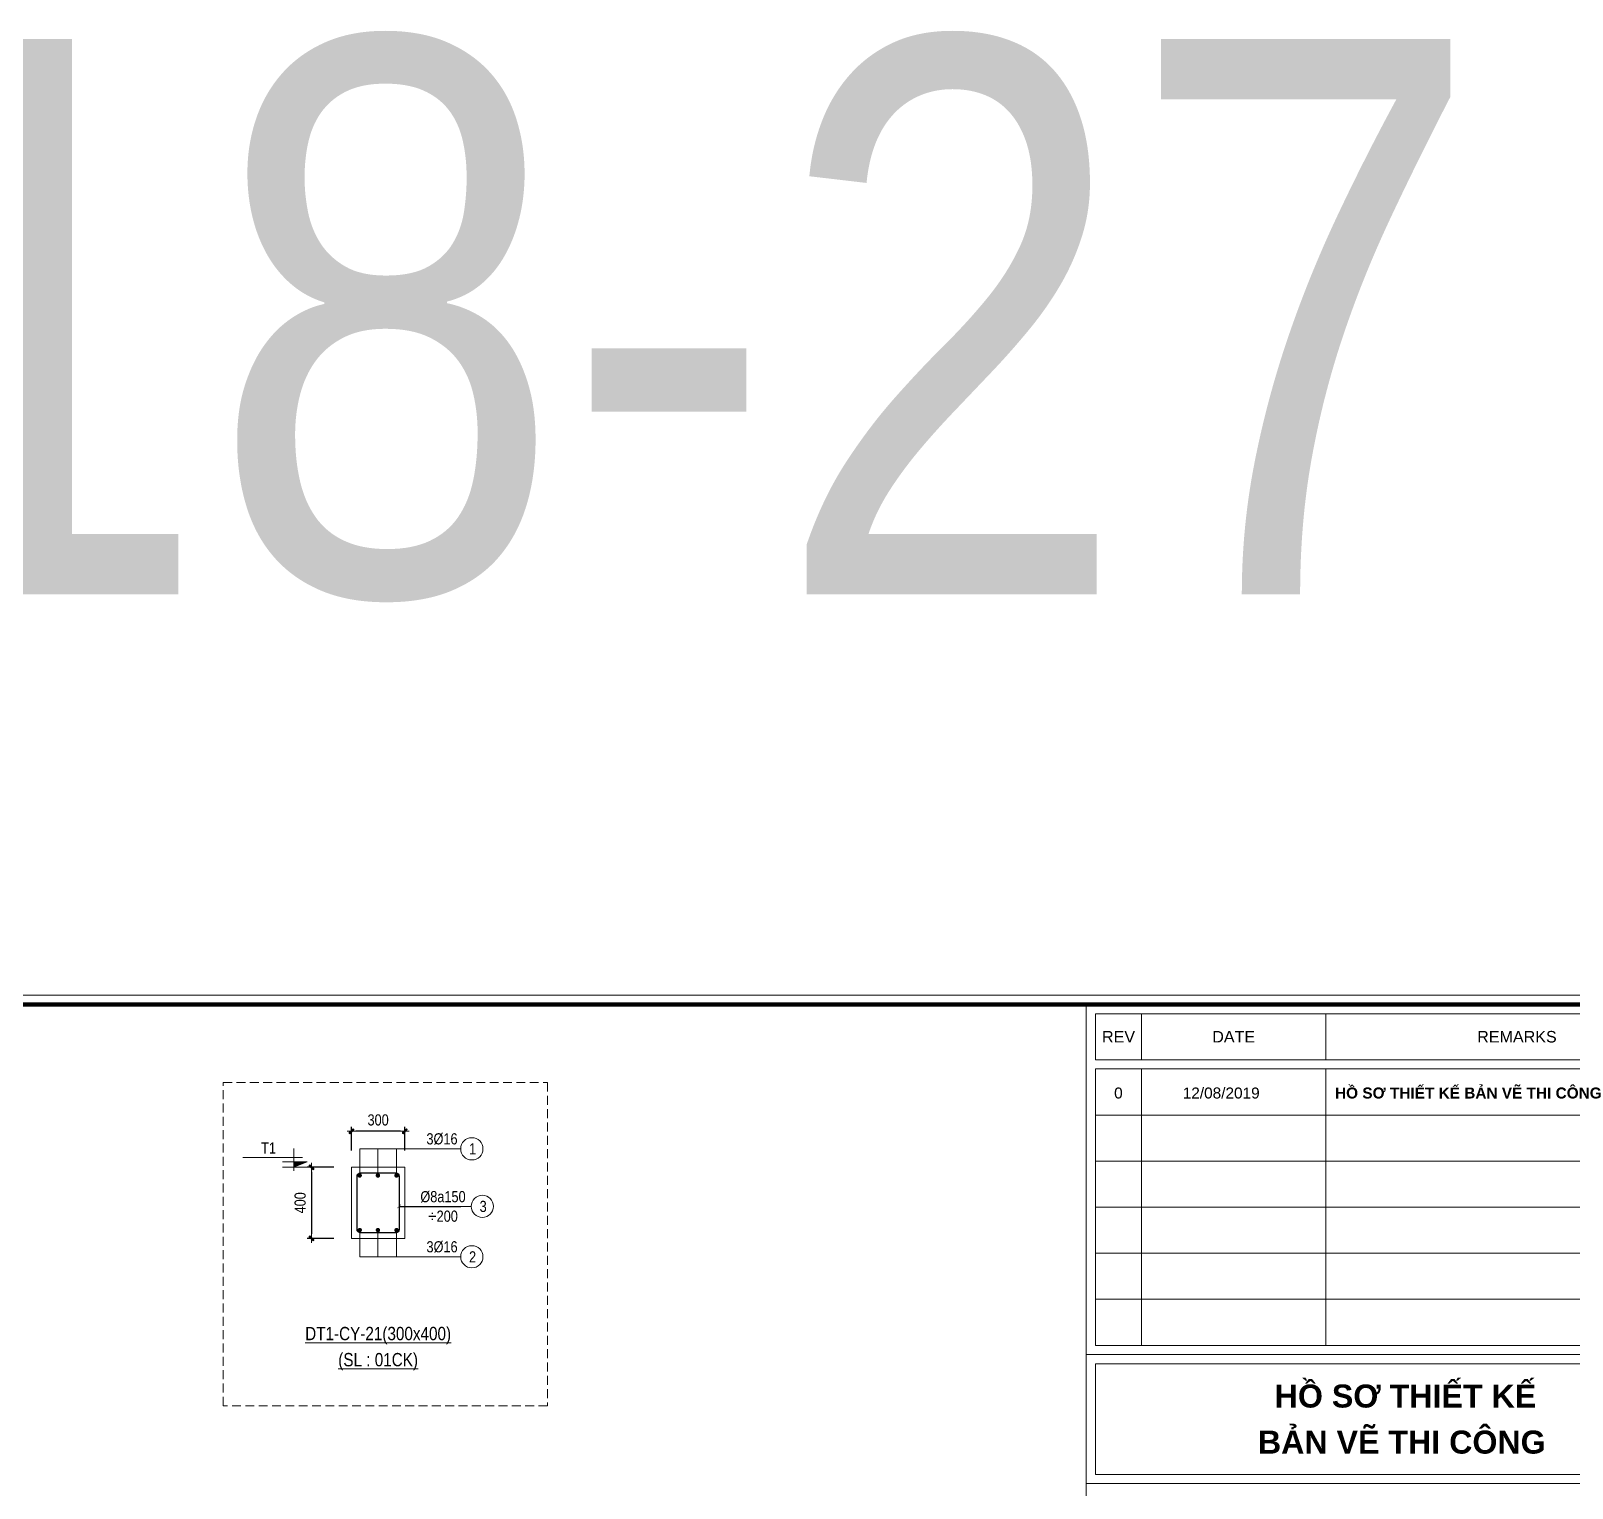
# Model space of a CAD drawing. Header units: millimetres. Extents: x 397144 to 8960116, y 345581 to 674207.
# Drawn here: x 5096339 to 5105015, y 614333 to 622534 of the extents above; entities that cross this region are included whole.
import ezdxf
from ezdxf.enums import TextEntityAlignment as Align

# ---------------------------------------------------------------- set-up
doc = ezdxf.new("R2010")
doc.units = ezdxf.units.MM
doc.header["$PDSIZE"] = -10
doc.linetypes.add('HIDDEN', pattern=[0.375, 0.25, -0.125])
doc.layers.get('0').update_dxf_attribs({"linetype": 'CONTINUOUS'})
doc.layers.get('Defpoints').update_dxf_attribs({"color": 12, "linetype": 'CONTINUOUS'})
for name, color, linetype, lineweight in [('CDAI', 8, 'CONTINUOUS', 30), ('CTHEP', 2, 'CONTINUOUS', 50), ('DBAO', 3, 'CONTINUOUS', 20), ('DGIONG', 4, 'CONTINUOUS', 13), ('KTH', 150, 'CONTINUOUS', 5), ('Net khuat', 8, 'HIDDEN', 13), ('STICK', 1, 'CONTINUOUS', 9), ('TEXT', 7, 'CONTINUOUS', 15)]:
    doc.layers.add(name, color=color, linetype=linetype, lineweight=lineweight)
doc.layers.add('CHG_XX_Khung ten$0$TKTC', color=1, linetype='CONTINUOUS')
doc.layers.add('HATCH', color=7, linetype='CONTINUOUS', lineweight=5, true_color=0x2491ff)
doc.styles.add('CHG_XX_Khung ten$0$A1 BORDER$0$ARIAL', font='arial.ttf')
doc.styles.add('CHG_XX_Khung ten$0$arial', font='arial.ttf')
doc.styles.add('CHG_XX_Khung ten$0$Arial - Bold', font='arialbd.ttf')
doc.styles.add('CHG_XX_Khung ten$0$ArialB', font='arialbd.ttf')
doc.styles.add('Star-HelCon', font='VHELVCN_0.TTF')
doc.styles.add('TTP-HelCon', font='VHELVCN_0.TTF')
doc.styles.add('VNI-HELVE-CONDENSE', font='VHELVCN_0.TTF')
doc.dimstyles.new('kc-25', dxfattribs={"dimtxt": 62.5, "dimasz": 20, "dimexe": 20, "dimexo": 50, "dimgap": 25, "dimtad": 3, "dimdec": 0, "dimzin": 0, "dimdsep": 46, "dimtxsty": 'VNI-HELVE-CONDENSE', "dimblk": 'DIM', "dimcen": 2.5, "dimclrd": 256, "dimclre": 154, "dimclrt": 7, "dimaunit": 1, "dimadec": 0, "dimazin": 0, "dimtfac": 1, "dimtdec": 0, "dimtix": 1, "dimtmove": 0, "dimatfit": 3, "dimldrblk": 'DOT', "dimfxl": 1, "dimtolj": 1, "dimtzin": 0, "dimarcsym": 0})
doc.dimstyles.new('TTP-25', dxfattribs={"dimscale": 25, "dimtxt": 2.5, "dimasz": 1, "dimexe": 1, "dimexo": 1, "dimgap": 0.09, "dimtad": 0, "dimdec": 4, "dimrnd": 5, "dimzin": 9, "dimdsep": 46, "dimtxsty": 'TTP-HelCon', "dimblk": 'Stick1', "dimcen": 0.09, "dimdle": 1.5, "dimclrd": 256, "dimclre": 256, "dimclrt": 7, "dimadec": 0, "dimazin": 0, "dimtfac": 1, "dimtdec": 4, "dimtmove": 0, "dimatfit": 3, "dimldrblk": '_ArchTick1', "dimfxl": 1, "dimtvp": 1, "dimtolj": 1, "dimtzin": 0, "dimarcsym": 0})

# ---------------------------------------------------------------- blocks, each defined once
blk = doc.blocks.new('Stick1')
at = {"layer": 'STICK'}
h = blk.add_hatch(color=256, dxfattribs=at)
edge = h.paths.add_edge_path()
edge.add_line((0.3, 0.5), (-0.5, -0.3))
edge.add_arc((-0.4, -0.4), 0.141, 135, 315)
edge.add_line((-0.3, -0.5), (0.5, 0.3))
edge.add_arc((0.4, 0.4), 0.141, 315, 495)
blk.add_line((1, 0), (-1, 0), dxfattribs=at)
blk.add_lwpolyline([(0.3, 0.5), (-0.5, -0.3, 1), (-0.3, -0.5), (0.5, 0.3, 1), (0.3, 0.5, 1)], format="xyb", dxfattribs=at)
blk = doc.blocks.new('*D1559')
at = {"layer": 'Defpoints', "color": 0, "ltscale": 500, "transparency": 16777216}
for p in [(5098144.2, 616341), (5098144.2, 616207.7), (5098444.2, 616207.7)]:
    blk.add_point(p, dxfattribs=at)
at = {"layer": 'KTH', "lineweight": -2, "ltscale": 500, "transparency": 16777216}
for p, q in [((5098144.2, 616232.7), (5098144.2, 616366)), ((5098419.2, 616341), (5098169.2, 616341)), ((5098444.2, 616232.7), (5098444.2, 616366))]:
    blk.add_line(p, q, dxfattribs=at)
at = {"layer": 'KTH', "lineweight": -2, "ltscale": 500, "transparency": 16777216, "xscale": 25, "yscale": 25, "zscale": 25, "rotation": 180}
blk.add_blockref('Stick1', (5098144.2, 616341), dxfattribs=at)
at = {"layer": 'KTH', "lineweight": -2, "ltscale": 500, "transparency": 16777216, "xscale": 25, "yscale": 25, "zscale": 25}
blk.add_blockref('Stick1', (5098444.2, 616341), dxfattribs=at)
at = {"layer": 'KTH', "color": 7, "ltscale": 500, "transparency": 16777216, "insert": (5098294.2, 616404.8), "char_height": 62.5, "attachment_point": 5, "style": 'TTP-HelCon'}
blk.add_mtext('\\A1;300', dxfattribs=at)
blk = doc.blocks.new('_ArchTick1')
at = {"color": 0, "const_width": 3.81}
blk.add_lwpolyline([(-12.7, -12.7), (12.7, 12.7)], dxfattribs=at)
blk = doc.blocks.new('*D1560')
at = {"layer": 'Defpoints', "color": 0, "ltscale": 500, "transparency": 16777216}
for p in [(5098069.1, 616138.7), (5097919.3, 615738.7), (5098069.1, 615738.7)]:
    blk.add_point(p, dxfattribs=at)
at = {"layer": 'KTH', "lineweight": -2, "ltscale": 500, "transparency": 16777216}
for p, q in [((5098044.1, 616138.7), (5097894.3, 616138.7)), ((5097919.3, 616113.7), (5097919.3, 615763.7)), ((5098044.1, 615738.7), (5097894.3, 615738.7))]:
    blk.add_line(p, q, dxfattribs=at)
at = {"layer": 'KTH', "lineweight": -2, "ltscale": 500, "transparency": 16777216, "xscale": 25, "yscale": 25, "zscale": 25}
for p, rotation in [((5097919.3, 616138.7), 90), ((5097919.3, 615738.7), 270)]:
    blk.add_blockref('Stick1', p, dxfattribs=dict(at, rotation=rotation))
at = {"layer": 'KTH', "color": 7, "ltscale": 500, "transparency": 16777216, "insert": (5097855.4, 615938.7), "char_height": 62.5, "attachment_point": 5, "rotation": 90, "style": 'TTP-HelCon'}
blk.add_mtext('\\A1;400', dxfattribs=at)
blk = doc.blocks.new('CODE')
at = {"layer": 'DBAO'}
for p, q in [((-62.5, -20), (-62.5, 105)), ((-62.5, 0), (-137.5, 30)), ((-137.5, 30), (0, 30)), ((-137.5, 0), (0, 0)), ((-112.5, 55), (223.6, 55))]:
    blk.add_line(p, q, dxfattribs=at)
at = {"layer": 'HATCH', "color": 1}
blk.add_solid([(-62.5, 0), (-137.5, 30), (-62.5, 30)], dxfattribs=at)
blk = doc.blocks.new('DIM')
h = blk.add_hatch(color=1)
h.paths.add_polyline_path([(0.49, 0.29, 1), (0.29, 0.49), (-0.19, 0), (0.19, 0)])
h.paths.add_polyline_path([(0.19, 0), (-0.19, 0), (-0.49, -0.29, 1), (-0.29, -0.49)])
at = {"color": 9}
for p, q in [((-0.19, 0), (-1.5, 0)), ((0.19, 0), (1.5, 0))]:
    blk.add_line(p, q, dxfattribs=at)
at = {"color": 1}
for p, q in [((-0.49, -0.29), (0.29, 0.49)), ((-0.29, -0.49), (0.49, 0.29)), ((-0.19, 0), (0.19, 0))]:
    blk.add_line(p, q, dxfattribs=at)
blk.add_arc((-0.39, -0.39), 0.138, 135, 315, dxfattribs=at)
blk = doc.blocks.new('CHG_XX_Khung ten')
for p, q in [((687, 577), (687, 17)), ((687, 501), (824, 501)), ((687, 473), (824, 473))]:
    blk.add_line(p, q)
at = {"linetype": 'Continuous'}
for p, q in [((699, 575), (699, 565)), ((739, 575), (739, 565)), ((699, 563), (699, 503)), ((739, 563), (739, 503))]:
    blk.add_line(p, q, dxfattribs=at)
blk.add_lwpolyline([(15, 579), (826, 579), (826, 15), (15, 15)], close=True)
at = {"color": 4, "linetype": 'Continuous', "const_width": 1}
blk.add_lwpolyline([(17, 577), (824, 577), (824, 17), (17, 17)], close=True, dxfattribs=at)
at = {"linetype": 'Continuous'}
for points in [[(822, 565), (689, 565), (689, 575), (822, 575)], [(822, 553), (689, 553), (689, 563), (822, 563)], [(822, 543), (689, 543), (689, 553), (822, 553)], [(822, 533), (689, 533), (689, 543), (822, 543)], [(822, 523), (689, 523), (689, 533), (822, 533)], [(822, 513), (689, 513), (689, 523), (822, 523)], [(822, 503), (689, 503), (689, 513), (822, 513)], [(689, 499), (822, 499), (822, 475), (689, 475)]]:
    blk.add_lwpolyline(points, close=True, dxfattribs=at)
for s, height, style, p in [('REV', 2.5, 'CHG_XX_Khung ten$0$A1 BORDER$0$ARIAL', (694, 570)), ('DATE', 2.5, 'CHG_XX_Khung ten$0$A1 BORDER$0$ARIAL', (719, 570)), ('REMARKS', 2.5, 'CHG_XX_Khung ten$0$A1 BORDER$0$ARIAL', (780.5, 570)), ('0', 2.39, 'CHG_XX_Khung ten$0$arial', (693.97, 557.78)), ('12/08/2019', 2.389, 'CHG_XX_Khung ten$0$arial', (716.29, 557.78))]:
    blk.add_text(s, height=height, dxfattribs=dict(style=style)).set_placement(p, align=Align.MIDDLE_CENTER)
at = {"style": 'CHG_XX_Khung ten$0$ArialB'}
blk.add_text('HỒ SƠ THIẾT KẾ BẢN VẼ THI CÔNG', height=2.3887, dxfattribs=at).set_placement((741, 557.78), align=Align.MIDDLE_LEFT)
at = {"layer": 'CHG_XX_Khung ten$0$TKTC', "style": 'CHG_XX_Khung ten$0$Arial - Bold'}
for s, p in [('HỒ SƠ THIẾT KẾ', (756.29, 492)), ('BẢN VẼ THI CÔNG', (755.5, 482))]:
    blk.add_text(s, height=5, dxfattribs=at).set_placement(p, align=Align.MIDDLE_CENTER)

msp = doc.modelspace()

# ---------------------------------------------------------------- linework, layer by layer
at = {"layer": 'CDAI'}
msp.add_lwpolyline([(5098194.24535, 616107.47548), (5098394.24535, 616107.47548, -0.4142135624), (5098412.99535, 616088.72548), (5098412.99535, 615788.72548, -0.4142135624), (5098394.24535, 615769.97548), (5098194.24535, 615769.97548, -0.4142135624), (5098175.49535, 615788.72548), (5098175.49535, 616088.72548, -0.4142135624)], format="xyb", close=True, dxfattribs=at)
at = {"layer": 'CTHEP', "const_width": 12.5}
for points in [[(5098184.24535, 616092.47548, 1), (5098196.74535, 616092.47548, 1)], [(5098286.90697, 616092.47548, 1), (5098299.40697, 616092.47548, 1)], [(5098391.74535, 616092.47548, 1), (5098404.24535, 616092.47548, 1)], [(5098184.24535, 615784.97548, 1), (5098196.74535, 615784.97548, 1)], [(5098286.90697, 615784.97548, 1), (5098299.40697, 615784.97548, 1)], [(5098391.74535, 615784.97548, 1), (5098404.24535, 615784.97548, 1)]]:
    msp.add_lwpolyline(points, format="xyb", close=True, dxfattribs=at)
at = {"layer": 'DBAO', "flags": 128}
for points in [[(5098444.24535, 616138.72548), (5098444.24535, 615738.72548), (5098144.24535, 615738.72548), (5098144.24535, 616138.72548)], [(5098144.24535, 616138.72548), (5098444.24535, 616138.72548)]]:
    msp.add_lwpolyline(points, dxfattribs=at)
at = {"layer": 'DGIONG'}
for p, q in [((5098190.49535, 616092.47548), (5098190.49535, 616242.47548)), ((5098190.49535, 616242.47548), (5098759.24535, 616242.47548)), ((5098293.15697, 616092.47548), (5098293.15697, 616242.47548)), ((5098397.99535, 616092.47548), (5098397.99535, 616242.47548)), ((5098412.99535, 615918.5331), (5098818.74535, 615918.5331)), ((5098190.49535, 615634.97548), (5098190.49535, 615784.97548)), ((5098293.15697, 615634.97548), (5098293.15697, 615784.97548)), ((5098397.99535, 615634.97548), (5098397.99535, 615784.97548)), ((5098190.49535, 615634.97548), (5098759.24535, 615634.97548))]:
    msp.add_line(p, q, dxfattribs=at)
msp.add_lwpolyline([(5084910.5257, 617054.8672), (5102280.13113, 617054.8672), (5102280.13113, 602536.98804), (5084910.5257, 602536.98804)], close=True, dxfattribs=at)
for centre in [(5098821.74535, 616242.47548), (5098881.24535, 615918.5331), (5098821.74535, 615634.97548)]:
    msp.add_circle(centre, 62.5, dxfattribs=at)
at = {"layer": 'Net khuat', "ltscale": 200}
msp.add_lwpolyline([(5097422.2261, 616615.02688), (5099247.31639, 616615.02688), (5099247.31639, 614796.73473), (5097422.2261, 614796.73473)], close=True, dxfattribs=at)

# ---------------------------------------------------------------- block references
at = {"layer": 'KTH', "linetype": 'Continuous', "xscale": -1}
msp.add_blockref('CODE', (5097756.7588, 616138.72548), dxfattribs=at)

# ---------------------------------------------------------------- texts
at = {"layer": 'TEXT', "color": 1, "style": 'TTP-HelCon'}
msp.add_text('28 Y18-27', height=3125, dxfattribs=at).set_placement((5087990.60536, 619362.62651))
at = {"layer": 'TEXT', "style": 'TTP-HelCon'}
for s, height, p in [('3Þ16', 62.5, (5098653.74535, 616267.47548)), ('Þ8a150', 62.5, (5098659.24535, 615942.0331)), ('÷200', 62.5, (5098659.24535, 615832.2831)), ('3Þ16', 62.5, (5098654.01069, 615659.97548)), ('%%UDT1-CY-21(300x400)', 75, (5098294.24535, 615165.43194)), ('%%U(SL : 01CK)', 75, (5098294.24535, 615018.53735))]:
    msp.add_text(s, height=height, dxfattribs=at).set_placement(p, align=Align.CENTER)
msp.add_text('T1    ', height=62.5, dxfattribs=at).set_placement((5097799.02546, 616215.72047), align=Align.RIGHT)
at = {"layer": 'TEXT', "style": 'Star-HelCon'}
for s, p in [('1', (5098825.91202, 616242.47548)), ('3', (5098885.41202, 615918.5331)), ('2', (5098825.91202, 615634.97548))]:
    msp.add_text(s, height=62.5, dxfattribs=at).set_placement(p, align=Align.MIDDLE)

# ---------------------------------------------------------------- dimensions: what is measured, and where the dimension line sits
at = {"layer": 'KTH', "ltscale": 500}
dim = msp.add_linear_dim(base=(5098144.24535, 616340.97548), p1=(5098444.24535, 616207.73743), p2=(5098144.24535, 616207.73743), dimstyle='TTP-25', override={"dimtxsty": 'TTP-HelCon'}, dxfattribs=at)
dim.commit()
dim.dimension.update_dxf_attribs({"geometry": '*D1559', "text_midpoint": (5098294.24535, 616404.80881)})
dim = msp.add_linear_dim(base=(5097919.2588, 615738.72548), p1=(5098069.09161, 616138.72548), p2=(5098069.09161, 615738.72548), angle=90, dimstyle='TTP-25', override={"dimtxsty": 'TTP-HelCon'}, dxfattribs=at)
dim.commit()
dim.dimension.update_dxf_attribs({"geometry": '*D1560', "text_midpoint": (5097855.42546, 615938.72548)})

# ---------------------------------------------------------------- leaders
at = {"layer": 'DGIONG'}
msp.add_leader([(5098412.99535, 615918.5331), (5098758.9258, 615918.5331)], dimstyle='kc-25', override={"dimtad": 0, "dimldrblk": 'ArchTick', "dimfxl": 100, "dimarcsym": 1}, dxfattribs=at)

# ---------------------------------------------------------------- next in the draw order: block references
at = {"layer": 'KTH', "ltscale": 0.8, "xscale": 25.92478421702978, "yscale": 25.92478421702978, "zscale": 25.92478421702978}
msp.add_blockref('CHG_XX_Khung ten', (5084469.80437, 602096.26671), dxfattribs=at)

doc.saveas('drawing.dxf')
